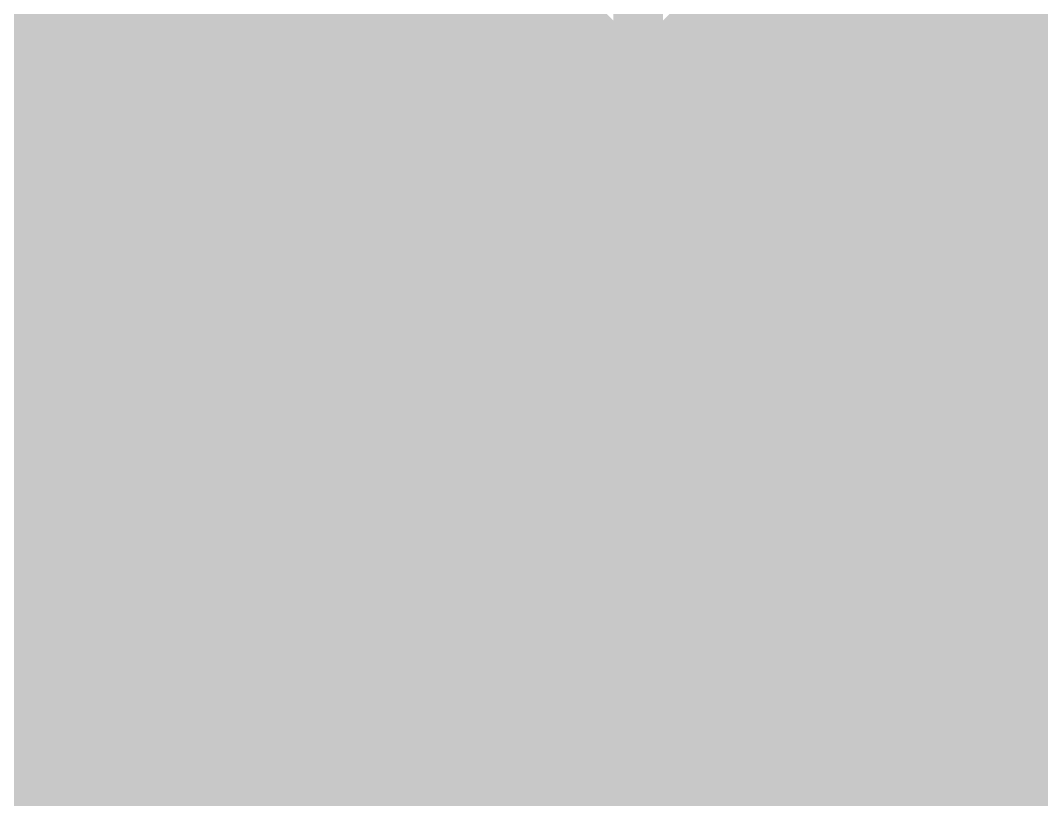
# Model space of a CAD drawing. Extents: x -5 to 208, y -5 to 206.
# Drawn here: x 10.55 to 23.64, y 113.44 to 123.44 of the extents above; entities that cross this region are included whole.
import ezdxf

# ---------------------------------------------------------------- set-up
doc = ezdxf.new("R2010")
doc.units = 0
doc.header["$MEASUREMENT"] = 0
doc.layers.get('0').update_dxf_attribs({"linetype": 'CONTINUOUS'})
for name, color, linetype in [('22-301-0_BOT', 7, 'CONTINUOUS'), ('22-301-0_DRD', 7, 'CONTINUOUS'), ('22-301-0_IN1', 1, 'CONTINUOUS'), ('22-301-0_IN2', 4, 'CONTINUOUS'), ('22-301-0_SMT', 5, 'CONTINUOUS'), ('22-301-0_SST', 10, 'CONTINUOUS'), ('22-301-0_TOP', 14, 'CONTINUOUS'), ('THRUHOLE_TAP', 11, 'CONTINUOUS')]:
    doc.layers.add(name, color=color, linetype=linetype)

# ---------------------------------------------------------------- blocks, each defined once
blk = doc.blocks.new('ROUND_66')
at = {"const_width": 0.35052}
blk.add_lwpolyline([(-0.17526, 0, 1), (0.17526, 0, 1)], format="xyb", close=True, dxfattribs=at)
blk = doc.blocks.new('ROUND_69')
at = {"const_width": 0.35052}
blk.add_lwpolyline([(-0.17526, 0, 1), (0.17526, 0, 1)], format="xyb", close=True, dxfattribs=at)
blk = doc.blocks.new('RECTANGLE_6')
blk.add_solid([(0.4826, 0.4064), (0.4826, -0.4064), (-0.4826, 0.4064), (-0.4826, -0.4064)])
blk = doc.blocks.new('RECTANGLE_51')
blk.add_solid([(0.635, 0.3429), (0.635, -0.3429), (-0.635, 0.3429), (-0.635, -0.3429)])
blk = doc.blocks.new('ROUND_74')
at = {"const_width": 0.10033}
blk.add_lwpolyline([(-0.050164, 0, 1), (0.050164, 0, 1)], format="xyb", close=True, dxfattribs=at)

msp = doc.modelspace()

# ---------------------------------------------------------------- linework, layer by layer
at = {"layer": '22-301-0_BOT', "const_width": 0.254}
for points in [[(15.875, 143.1163), (15.875, 107.442)], [(15.6464, 142.8369), (15.6464, 107.442)], [(15.4178, 142.6464), (15.4178, 107.442)], [(11.303, 140.0683), (11.303, 112.4585)], [(11.5316, 140.0683), (11.5316, 112.4585)], [(11.7602, 140.06576), (11.7602, 112.4585)], [(12.2174, 140.06576), (12.2174, 112.4585)], [(12.446, 140.16736), (12.446, 112.4585)], [(11.9888, 140.03528), (11.9888, 112.4585)], [(16.1036, 138.38936), (16.1036, 107.442)], [(17.4752, 138.45794), (17.4752, 107.442)], [(16.3322, 138.19632), (16.3322, 107.442)], [(16.5608, 138.10488), (16.5608, 107.442)], [(17.018, 138.11758), (17.018, 107.442)], [(17.2466, 138.22934), (17.2466, 107.442)], [(16.7894, 138.07948), (16.7894, 107.442)], [(11.0744, 129.75336), (11.0744, 112.4585)], [(10.6172, 129.46888), (10.6172, 112.4585)], [(10.8458, 129.56032), (10.8458, 112.4585)], [(15.1892, 128.34112), (15.1892, 107.442)], [(14.9606, 127.91948), (14.9606, 107.442)], [(14.2748, 127.67056), (14.2748, 111.90732)], [(14.5034, 127.68072), (14.5034, 107.442)], [(14.732, 127.75438), (14.732, 107.442)], [(14.0462, 127.02794), (14.0462, 112.26038)], [(12.6746, 126.95936), (12.6746, 112.4585)], [(12.9032, 126.76632), (12.9032, 112.4585)], [(13.8176, 126.79934), (13.8176, 112.41278)], [(13.1318, 126.67488), (13.1318, 112.4585)], [(13.3604, 126.64948), (13.3604, 112.4839)], [(13.589, 126.68758), (13.589, 112.48136)], [(17.67332, 123.4948), (-3.556, 123.4948)], [(17.7038, 123.4313), (17.7038, 107.442)], [(17.81556, 123.2662), (-3.556, 123.2662)], [(17.9324, 123.1519), (17.9324, 107.442)], [(18.12544, 123.0376), (-3.556, 123.0376)], [(18.161, 123.02236), (18.161, 107.442)], [(18.3896, 122.97156), (18.3896, 107.442)], [(18.6182, 122.98172), (18.6182, 107.442)], [(23.89632, 122.9995), (18.69694, 122.9995)], [(18.8468, 122.9995), (18.8468, 107.442)], [(19.0754, 122.9995), (19.0754, 107.442)], [(19.304, 122.9995), (19.304, 107.442)], [(19.5326, 122.9995), (19.5326, 107.442)], [(19.7612, 122.9995), (19.7612, 107.442)], [(19.9898, 122.9995), (19.9898, 107.442)], [(20.2184, 122.9995), (20.2184, 107.442)], [(20.447, 122.9995), (20.447, 107.442)], [(20.6756, 122.9995), (20.6756, 107.442)], [(20.9042, 122.9995), (20.9042, 107.442)], [(21.1328, 122.9995), (21.1328, 107.442)], [(21.3614, 122.9995), (21.3614, 107.442)], [(21.59, 122.9995), (21.59, 107.442)], [(21.8186, 122.9995), (21.8186, 107.442)], [(22.0472, 122.9995), (22.0472, 107.442)], [(22.2758, 122.9995), (22.2758, 107.442)], [(22.5044, 122.9995), (22.5044, 107.442)], [(22.733, 122.9995), (22.733, 107.442)], [(22.9616, 122.9995), (22.9616, 107.442)], [(23.1902, 122.9995), (23.1902, 107.442)], [(23.4188, 122.9995), (23.4188, 107.442)], [(23.6474, 122.9995), (23.6474, 107.442)], [(26.2255, 122.809), (-3.556, 122.809)], [(26.2255, 122.5804), (-3.556, 122.5804)], [(26.2255, 122.3518), (-3.556, 122.3518)], [(26.2255, 122.1232), (-3.556, 122.1232)], [(26.2255, 121.8946), (-3.556, 121.8946)], [(26.2255, 121.666), (-3.556, 121.666)], [(26.2255, 121.4374), (-3.556, 121.4374)], [(26.2255, 121.2088), (-3.556, 121.2088)], [(26.2255, 120.9802), (-3.556, 120.9802)], [(26.2255, 120.7516), (-3.556, 120.7516)], [(26.2255, 120.523), (-3.556, 120.523)], [(26.2255, 120.2944), (-3.556, 120.2944)], [(26.2255, 120.0658), (-3.556, 120.0658)], [(26.2255, 119.8372), (-3.556, 119.8372)], [(26.2255, 119.6086), (-3.556, 119.6086)], [(26.2255, 119.38), (-3.556, 119.38)], [(26.2255, 119.1514), (-3.556, 119.1514)], [(26.2255, 118.9228), (-3.556, 118.9228)], [(26.2255, 118.6942), (-3.556, 118.6942)], [(26.2255, 118.4656), (-3.556, 118.4656)], [(26.2255, 118.237), (-3.556, 118.237)], [(26.2255, 118.0084), (-3.556, 118.0084)], [(26.2255, 117.7798), (-3.556, 117.7798)], [(26.2255, 117.5512), (-3.556, 117.5512)], [(26.2255, 117.3226), (-3.556, 117.3226)], [(26.2255, 117.094), (-3.556, 117.094)], [(26.2255, 116.8654), (-3.556, 116.8654)], [(26.2255, 116.6368), (-3.556, 116.6368)], [(26.2255, 116.4082), (-3.556, 116.4082)], [(26.2255, 116.1796), (-3.556, 116.1796)], [(26.2255, 115.951), (-3.556, 115.951)], [(26.2255, 115.7224), (-3.556, 115.7224)], [(26.2255, 115.4938), (-3.556, 115.4938)], [(26.2255, 115.2652), (-3.556, 115.2652)], [(26.2255, 115.0366), (-3.556, 115.0366)], [(26.2255, 114.808), (-3.556, 114.808)], [(26.2255, 114.5794), (-3.556, 114.5794)], [(26.2255, 114.3508), (-3.556, 114.3508)], [(26.2255, 114.1222), (-3.556, 114.1222)], [(26.2255, 113.8936), (-3.556, 113.8936)], [(26.2255, 113.665), (-3.556, 113.665)], [(26.2255, 113.4364), (-3.556, 113.4364)]]:
    msp.add_lwpolyline(points, dxfattribs=at)
for points in [[(17.60728, 123.825, 0.4142136), (18.4658, 122.96648)], [(18.4658, 122.96648, 0.068358), (18.69728, 122.99827)]]:
    msp.add_lwpolyline(points, format="xyb", dxfattribs=at)
at = {"layer": '22-301-0_DRD', "const_width": 0.254}
for points in [[(17.8308, 123.571), (18.2118, 123.19)], [(18.7198, 123.19), (19.1008, 123.571)], [(23.495, 123.571), (23.876, 123.19)], [(18.2118, 123.19), (18.7198, 123.19)], [(14.351, 121.285), (13.97, 120.904)], [(14.351, 121.285), (13.97, 120.904)], [(14.859, 121.285), (14.351, 121.285)], [(14.859, 121.285), (14.351, 121.285)], [(15.24, 120.904), (14.859, 121.285)], [(15.24, 120.904), (14.859, 121.285)], [(13.97, 120.904), (13.97, 120.396)], [(13.97, 120.904), (13.97, 120.396)], [(15.24, 120.396), (15.24, 120.904)], [(15.24, 120.396), (15.24, 120.904)], [(11.176, 120.65), (10.795, 120.269)], [(11.684, 120.65), (11.176, 120.65)], [(12.065, 120.269), (11.684, 120.65)], [(13.081, 120.65), (12.7, 120.269)], [(13.081, 120.65), (12.7, 120.269)], [(13.081, 120.65), (12.7, 120.269)], [(13.589, 120.65), (13.081, 120.65)], [(13.589, 120.65), (13.081, 120.65)], [(13.589, 120.65), (13.081, 120.65)], [(13.97, 120.269), (13.589, 120.65)], [(13.97, 120.269), (13.589, 120.65)], [(13.97, 120.269), (13.589, 120.65)], [(13.97, 120.396), (14.351, 120.015)], [(13.97, 120.396), (14.351, 120.015)], [(14.859, 120.015), (15.24, 120.396)], [(14.859, 120.015), (15.24, 120.396)], [(10.795, 120.269), (10.795, 119.761)], [(12.065, 119.761), (12.065, 120.269)], [(12.7, 120.269), (12.7, 119.761)], [(12.7, 120.269), (12.7, 119.761)], [(12.7, 120.269), (12.7, 119.761)], [(13.97, 119.761), (13.97, 120.269)], [(13.97, 119.761), (13.97, 120.269)], [(13.97, 119.761), (13.97, 120.269)], [(14.351, 120.015), (14.859, 120.015)], [(14.351, 120.015), (14.859, 120.015)], [(10.795, 119.761), (11.176, 119.38)], [(11.684, 119.38), (12.065, 119.761)], [(12.7, 119.761), (13.081, 119.38)], [(12.7, 119.761), (13.081, 119.38)], [(12.7, 119.761), (13.081, 119.38)], [(13.589, 119.38), (13.97, 119.761)], [(13.589, 119.38), (13.97, 119.761)], [(13.589, 119.38), (13.97, 119.761)], [(21.336, 119.634), (20.955, 119.253)], [(21.844, 119.634), (21.336, 119.634)], [(22.225, 119.253), (21.844, 119.634)], [(11.176, 119.38), (11.684, 119.38)], [(13.081, 119.38), (13.589, 119.38)], [(13.081, 119.38), (13.589, 119.38)], [(13.081, 119.38), (13.589, 119.38)], [(20.955, 119.253), (20.955, 118.745)], [(22.225, 118.745), (22.225, 119.253)], [(20.955, 118.745), (21.336, 118.364)], [(21.844, 118.364), (22.225, 118.745)], [(21.336, 118.364), (21.844, 118.364)], [(13.1572, 118.0338), (12.7762, 117.6528)], [(13.1572, 118.0338), (12.7762, 117.6528)], [(13.6652, 118.0338), (13.1572, 118.0338)], [(13.6652, 118.0338), (13.1572, 118.0338)], [(14.0462, 117.6528), (13.6652, 118.0338)], [(14.0462, 117.6528), (13.6652, 118.0338)], [(12.7762, 117.6528), (12.7762, 117.1448)], [(12.7762, 117.6528), (12.7762, 117.1448)], [(14.0462, 117.1448), (14.0462, 117.6528)], [(14.0462, 117.1448), (14.0462, 117.6528)], [(12.7762, 117.1448), (13.1572, 116.7638)], [(12.7762, 117.1448), (13.1572, 116.7638)], [(13.6652, 116.7638), (14.0462, 117.1448)], [(13.6652, 116.7638), (14.0462, 117.1448)], [(18.796, 116.84), (18.415, 116.459)], [(18.796, 116.84), (18.415, 116.459)], [(18.796, 116.84), (18.415, 116.459)], [(19.304, 116.84), (18.796, 116.84)], [(19.304, 116.84), (18.796, 116.84)], [(19.304, 116.84), (18.796, 116.84)], [(19.685, 116.459), (19.304, 116.84)], [(19.685, 116.459), (19.304, 116.84)], [(19.685, 116.459), (19.304, 116.84)], [(13.1572, 116.7638), (13.6652, 116.7638)], [(13.1572, 116.7638), (13.6652, 116.7638)], [(14.986, 116.459), (14.605, 116.078)], [(14.986, 116.459), (14.605, 116.078)], [(15.494, 116.459), (14.986, 116.459)], [(15.494, 116.459), (14.986, 116.459)], [(15.875, 116.078), (15.494, 116.459)], [(15.875, 116.078), (15.494, 116.459)], [(18.415, 116.459), (18.415, 115.951)], [(18.415, 116.459), (18.415, 115.951)], [(18.415, 116.459), (18.415, 115.951)], [(19.685, 115.951), (19.685, 116.459)], [(19.685, 115.951), (19.685, 116.459)], [(19.685, 115.951), (19.685, 116.459)], [(14.605, 116.078), (14.605, 115.57)], [(14.605, 116.078), (14.605, 115.57)], [(15.875, 115.57), (15.875, 116.078)], [(15.875, 115.57), (15.875, 116.078)], [(19.431, 116.078), (19.05, 115.697)], [(19.431, 116.078), (19.05, 115.697)], [(19.939, 116.078), (19.431, 116.078)], [(19.939, 116.078), (19.431, 116.078)], [(20.32, 115.697), (19.939, 116.078)], [(20.32, 115.697), (19.939, 116.078)], [(18.415, 115.951), (18.796, 115.57)], [(18.415, 115.951), (18.796, 115.57)], [(18.415, 115.951), (18.796, 115.57)], [(19.304, 115.57), (19.685, 115.951)], [(19.304, 115.57), (19.685, 115.951)], [(19.304, 115.57), (19.685, 115.951)], [(19.05, 115.697), (19.05, 115.189)], [(19.05, 115.697), (19.05, 115.189)], [(20.32, 115.189), (20.32, 115.697)], [(20.32, 115.189), (20.32, 115.697)], [(14.605, 115.57), (14.986, 115.189)], [(14.605, 115.57), (14.986, 115.189)], [(15.494, 115.189), (15.875, 115.57)], [(15.494, 115.189), (15.875, 115.57)], [(18.796, 115.57), (19.304, 115.57)], [(18.796, 115.57), (19.304, 115.57)], [(18.796, 115.57), (19.304, 115.57)], [(14.986, 115.189), (15.494, 115.189)], [(14.986, 115.189), (15.494, 115.189)], [(19.05, 115.189), (19.431, 114.808)], [(19.05, 115.189), (19.431, 114.808)], [(19.939, 114.808), (20.32, 115.189)], [(19.939, 114.808), (20.32, 115.189)], [(19.431, 114.808), (19.939, 114.808)], [(19.431, 114.808), (19.939, 114.808)]]:
    msp.add_lwpolyline(points, dxfattribs=at)
at = {"layer": '22-301-0_IN1', "const_width": 0.254}
for points in [[(11.176, 165.608), (11.176, 107.2642)], [(17.5768, 165.608), (17.5768, 107.2642)], [(19.177, 165.608), (19.177, 107.2642)], [(19.4056, 165.608), (19.4056, 107.2642)], [(19.6342, 165.608), (19.6342, 107.2642)], [(19.8628, 165.608), (19.8628, 107.2642)], [(20.0914, 165.608), (20.0914, 107.2642)], [(20.32, 165.608), (20.32, 107.2642)], [(20.5486, 165.608), (20.5486, 107.2642)], [(20.7772, 165.608), (20.7772, 107.2642)], [(21.0058, 165.608), (21.0058, 107.2642)], [(21.2344, 165.608), (21.2344, 107.2642)], [(21.463, 165.608), (21.463, 107.2642)], [(22.8346, 159.59074), (22.8346, 107.2642)], [(21.6916, 159.47136), (21.6916, 107.2642)], [(22.606, 159.32912), (22.606, 107.2642)], [(21.9202, 159.28594), (21.9202, 107.2642)], [(22.1488, 159.21736), (22.1488, 107.2642)], [(22.3774, 159.23006), (22.3774, 107.2642)], [(23.0632, 158.74238), (23.0632, 107.2642)], [(23.2918, 158.53664), (23.2918, 107.2642)], [(15.9766, 156.6799), (15.9766, 107.2642)], [(15.748, 143.26616), (15.748, 107.2642)], [(15.5194, 142.9639), (15.5194, 107.2642)], [(15.0622, 142.83182), (15.0622, 107.2642)], [(15.2908, 142.85214), (15.2908, 107.2642)], [(11.4046, 140.54582), (11.4046, 107.2642)], [(12.5476, 140.50518), (12.5476, 107.2642)], [(11.6332, 140.31468), (11.6332, 107.2642)], [(11.8618, 140.22578), (11.8618, 107.2642)], [(12.0904, 140.2207), (12.0904, 107.2642)], [(12.319, 140.29944), (12.319, 107.2642)], [(16.2052, 138.54938), (16.2052, 107.2642)], [(17.3482, 138.59002), (17.3482, 107.2642)], [(16.4338, 138.34364), (16.4338, 107.2642)], [(16.6624, 138.2649), (16.6624, 107.2642)], [(16.891, 138.26998), (16.891, 107.2642)], [(17.1196, 138.35888), (17.1196, 107.2642)], [(10.9474, 129.88036), (10.9474, 107.2642)], [(10.4902, 129.62636), (10.4902, 107.2642)], [(10.7188, 129.69494), (10.7188, 107.2642)], [(14.8336, 128.04394), (14.8336, 107.2642)], [(14.605, 127.89408), (14.605, 107.2642)], [(14.1478, 127.87376), (14.1478, 107.2642)], [(14.3764, 127.84328), (14.3764, 107.2642)], [(12.7762, 127.11938), (12.7762, 107.2642)], [(13.9192, 127.16002), (13.9192, 112.13592)], [(13.0048, 126.91364), (13.0048, 112.13592)], [(13.6906, 126.92888), (13.6906, 112.27308)], [(13.2334, 126.8349), (13.2334, 112.27308)], [(13.462, 126.83998), (13.462, 112.31372)], [(17.8054, 123.66244), (17.8054, 107.2642)], [(23.5204, 123.52274), (23.5204, 107.2642)], [(17.98574, 123.3424), (-2.54, 123.3424)], [(23.64994, 123.3424), (18.94332, 123.3424)], [(18.9484, 123.34494), (18.9484, 107.2642)], [(18.034, 123.29922), (18.034, 107.2642)], [(18.7198, 123.19508), (18.7198, 107.2642)], [(23.749, 123.26112), (23.749, 107.2642)], [(74.66076, 123.1138), (-2.54, 123.1138)], [(18.2626, 123.17476), (18.2626, 107.2642)], [(18.4912, 123.14428), (18.4912, 107.2642)], [(74.78522, 122.8852), (-2.54, 122.8852)], [(75.14844, 122.6566), (-2.54, 122.6566)], [(73.84288, 122.428), (-2.54, 122.428)], [(73.67524, 122.1994), (-2.54, 122.1994)], [(73.61682, 121.9708), (-2.54, 121.9708)], [(73.63714, 121.7422), (-2.54, 121.7422)], [(73.7489, 121.5136), (-2.54, 121.5136)], [(74.05116, 121.285), (-2.54, 121.285)], [(79.883, 121.0564), (-2.54, 121.0564)], [(79.883, 120.8278), (-2.54, 120.8278)], [(79.883, 120.5992), (-2.54, 120.5992)], [(79.883, 120.3706), (-2.54, 120.3706)], [(79.883, 120.142), (-2.54, 120.142)], [(71.33336, 119.9134), (-2.54, 119.9134)], [(71.14794, 119.6848), (-2.54, 119.6848)], [(71.07936, 119.4562), (-2.54, 119.4562)], [(71.09206, 119.2276), (-2.54, 119.2276)], [(71.19112, 118.999), (-2.54, 118.999)], [(71.45274, 118.7704), (-2.54, 118.7704)], [(79.883, 118.5418), (-2.54, 118.5418)], [(79.883, 118.3132), (-2.54, 118.3132)], [(64.34074, 118.0846), (-2.54, 118.0846)], [(64.07912, 117.856), (-2.54, 117.856)], [(63.98006, 117.6274), (-2.54, 117.6274)], [(63.96736, 117.3988), (-2.54, 117.3988)], [(64.03594, 117.1702), (-2.54, 117.1702)], [(64.22136, 116.9416), (-2.54, 116.9416)], [(79.883, 116.713), (-2.54, 116.713)], [(79.883, 116.4844), (-2.54, 116.4844)], [(79.883, 116.2558), (-2.54, 116.2558)], [(79.883, 116.0272), (-2.54, 116.0272)], [(79.883, 115.7986), (-2.54, 115.7986)], [(71.51116, 115.57), (-2.54, 115.57)], [(71.2089, 115.3414), (-2.54, 115.3414)], [(71.09714, 115.1128), (-2.54, 115.1128)], [(71.07682, 114.8842), (-2.54, 114.8842)], [(71.13524, 114.6556), (-2.54, 114.6556)], [(67.32016, 114.427), (-2.54, 114.427)], [(67.0179, 114.1984), (-2.54, 114.1984)], [(66.90614, 113.9698), (-2.54, 113.9698)], [(66.88582, 113.7412), (-2.54, 113.7412)], [(66.94424, 113.5126), (-2.54, 113.5126)]]:
    msp.add_lwpolyline(points, dxfattribs=at)
for points in [[(17.78508, 123.825, 0.4142136), (18.4658, 123.14428)], [(18.4658, 123.14428, 0.4142136), (19.14652, 123.825)], [(23.44928, 123.825, 0.4142136), (24.13, 123.14428)]]:
    msp.add_lwpolyline(points, format="xyb", dxfattribs=at)
at = {"layer": '22-301-0_IN2', "const_width": 0.254}
for points in [[(11.176, 165.608), (11.176, 107.188)], [(15.9766, 156.6799), (15.9766, 107.188)], [(15.748, 143.26616), (15.748, 107.188)], [(15.5194, 142.9639), (15.5194, 107.188)], [(15.0622, 142.83182), (15.0622, 107.188)], [(15.2908, 142.85214), (15.2908, 107.188)], [(11.4046, 140.54582), (11.4046, 107.188)], [(12.5476, 140.50518), (12.5476, 107.188)], [(11.6332, 140.31468), (11.6332, 107.188)], [(11.8618, 140.22578), (11.8618, 107.188)], [(12.0904, 140.2207), (12.0904, 107.188)], [(12.319, 140.29944), (12.319, 107.188)], [(19.177, 138.8618), (19.177, 107.188)], [(19.4056, 138.8618), (19.4056, 107.188)], [(19.6342, 138.8618), (19.6342, 107.188)], [(19.8628, 138.8618), (19.8628, 107.188)], [(20.0914, 138.8618), (20.0914, 107.188)], [(20.32, 138.8618), (20.32, 107.188)], [(20.5486, 138.8618), (20.5486, 107.188)], [(20.7772, 138.8618), (20.7772, 107.188)], [(21.0058, 138.8618), (21.0058, 107.188)], [(21.2344, 138.8618), (21.2344, 107.188)], [(21.463, 138.8618), (21.463, 107.188)], [(21.6916, 138.8618), (21.6916, 107.188)], [(21.9202, 138.8618), (21.9202, 107.188)], [(22.1488, 138.8618), (22.1488, 107.188)], [(22.3774, 138.8618), (22.3774, 107.188)], [(22.606, 138.8618), (22.606, 107.188)], [(22.8346, 138.8618), (22.8346, 107.188)], [(23.0632, 138.8618), (23.0632, 107.188)], [(23.2918, 138.8618), (23.2918, 107.188)], [(16.2052, 138.54938), (16.2052, 107.188)], [(17.3482, 138.4808), (17.3482, 107.188)], [(17.5768, 138.4808), (17.5768, 107.188)], [(16.4338, 138.34364), (16.4338, 107.188)], [(16.6624, 138.2649), (16.6624, 107.188)], [(16.891, 138.26998), (16.891, 107.188)], [(17.1196, 138.35888), (17.1196, 107.188)], [(10.9474, 129.88036), (10.9474, 107.188)], [(10.4902, 129.62636), (10.4902, 107.188)], [(10.7188, 129.69494), (10.7188, 107.188)], [(14.8336, 128.04394), (14.8336, 107.188)], [(14.605, 127.89408), (14.605, 107.188)], [(14.1478, 127.87376), (14.1478, 107.188)], [(14.3764, 127.84328), (14.3764, 107.188)], [(12.7762, 127.11938), (12.7762, 107.188)], [(13.9192, 127.16002), (13.9192, 112.13592)], [(13.0048, 126.91364), (13.0048, 112.13592)], [(13.6906, 126.92888), (13.6906, 112.27308)], [(13.2334, 126.8349), (13.2334, 112.27308)], [(13.462, 126.83998), (13.462, 112.31372)], [(17.8054, 123.66244), (17.8054, 107.188)], [(17.87144, 123.4948), (-2.54, 123.4948)], [(23.53564, 123.4948), (19.06016, 123.4948)], [(23.5204, 123.52274), (23.5204, 107.188)], [(18.9484, 123.34494), (18.9484, 107.188)], [(18.07718, 123.2662), (-2.54, 123.2662)], [(18.034, 123.29922), (18.034, 107.188)], [(18.7198, 123.19508), (18.7198, 107.188)], [(23.74138, 123.2662), (18.85188, 123.2662)], [(23.749, 123.26112), (23.749, 107.188)], [(18.2626, 123.17476), (18.2626, 107.188)], [(18.4912, 123.14428), (18.4912, 107.188)], [(55.753, 123.0376), (-2.54, 123.0376)], [(55.753, 122.809), (-2.54, 122.809)], [(55.753, 122.5804), (-2.54, 122.5804)], [(55.753, 122.3518), (-2.54, 122.3518)], [(55.753, 122.1232), (-2.54, 122.1232)], [(55.753, 121.8946), (-2.54, 121.8946)], [(55.753, 121.666), (-2.54, 121.666)], [(55.753, 121.4374), (-2.54, 121.4374)], [(55.753, 121.2088), (-2.54, 121.2088)], [(55.753, 120.9802), (-2.54, 120.9802)], [(55.753, 120.7516), (-2.54, 120.7516)], [(55.753, 120.523), (-2.54, 120.523)], [(55.753, 120.2944), (-2.54, 120.2944)], [(55.753, 120.0658), (-2.54, 120.0658)], [(55.753, 119.8372), (-2.54, 119.8372)], [(55.753, 119.6086), (-2.54, 119.6086)], [(55.753, 119.38), (-2.54, 119.38)], [(55.753, 119.1514), (-2.54, 119.1514)], [(55.753, 118.9228), (-2.54, 118.9228)], [(55.753, 118.6942), (-2.54, 118.6942)], [(55.753, 118.4656), (-2.54, 118.4656)], [(55.753, 118.237), (-2.54, 118.237)], [(55.753, 118.0084), (-2.54, 118.0084)], [(55.753, 117.7798), (-2.54, 117.7798)], [(56.49214, 117.5512), (-2.54, 117.5512)], [(63.98006, 117.3226), (-2.54, 117.3226)], [(64.07912, 117.094), (-2.54, 117.094)], [(64.34074, 116.8654), (-2.54, 116.8654)], [(80.264, 116.6368), (-2.54, 116.6368)], [(80.264, 116.4082), (-2.54, 116.4082)], [(80.264, 116.1796), (-2.54, 116.1796)], [(80.264, 115.951), (-2.54, 115.951)], [(80.264, 115.7224), (-2.54, 115.7224)], [(71.36638, 115.4938), (-2.54, 115.4938)], [(71.16064, 115.2652), (-2.54, 115.2652)], [(71.0819, 115.0366), (-2.54, 115.0366)], [(71.08698, 114.808), (-2.54, 114.808)], [(71.17588, 114.5794), (-2.54, 114.5794)], [(67.17538, 114.3508), (-2.54, 114.3508)], [(66.96964, 114.1222), (-2.54, 114.1222)], [(66.8909, 113.8936), (-2.54, 113.8936)], [(66.89598, 113.665), (-2.54, 113.665)], [(66.98488, 113.4364), (-2.54, 113.4364)]]:
    msp.add_lwpolyline(points, dxfattribs=at)
for points in [[(17.78508, 123.825, 0.4142136), (18.4658, 123.14428)], [(18.4658, 123.14428, 0.4142136), (19.14652, 123.825)], [(23.44928, 123.825, 0.4142136), (24.13, 123.14428)]]:
    msp.add_lwpolyline(points, format="xyb", dxfattribs=at)
at = {"layer": '22-301-0_SST', "const_width": 0.1524}
for points in [[(14.76248, 123.40082), (14.76248, 123.8758), (15.44066, 123.63704), (15.44066, 123.5202), (14.42466, 123.5202)], [(10.6045, 123.3805), (10.6045, 120.4595), (12.2428, 120.4595), (12.2428, 123.3805), (10.6045, 123.3805)], [(12.5095, 123.3805), (12.5095, 120.4595), (14.1478, 120.4595), (14.1478, 123.3805), (12.5095, 123.3805)], [(19.2278, 123.19), (19.4564, 123.19), (19.4564, 120.015), (14.9098, 120.015), (14.9098, 123.19), (19.2278, 123.19)], [(24.9428, 123.19), (25.1714, 123.19), (25.1714, 120.015), (20.6248, 120.015), (20.6248, 123.19), (24.9428, 123.19)], [(11.98118, 119.53494), (12.33678, 119.53494), (12.45616, 119.70512), (12.45616, 119.87276), (12.33678, 120.04294), (11.98118, 120.04294), (11.98118, 119.02694)], [(13.2334, 119.53494), (13.29436, 119.70512), (13.29436, 119.87276), (13.2334, 120.04294), (12.8778, 120.04294), (12.81938, 119.87276), (12.81938, 119.70512), (12.8778, 119.53494), (13.2334, 119.53494), (13.29436, 119.36476), (13.29436, 119.19712), (13.2334, 119.02694), (12.8778, 119.02694), (12.81938, 119.19712), (12.81938, 119.36476), (12.8778, 119.53494)], [(14.13256, 119.36476), (13.65758, 119.36476), (13.8938, 120.04294), (14.01318, 120.04294), (14.01318, 119.02694)], [(14.4145, 119.5705), (14.4145, 116.6495), (16.0528, 116.6495), (16.0528, 119.5705), (14.4145, 119.5705)], [(16.3195, 119.5705), (16.3195, 116.6495), (17.9578, 116.6495), (17.9578, 119.5705), (16.3195, 119.5705)], [(18.2245, 119.5705), (18.2245, 116.6495), (19.8628, 116.6495), (19.8628, 119.5705), (18.2245, 119.5705)], [(12.27836, 119.53494), (12.45616, 119.02694)], [(20.9804, 118.92534), (20.9804, 118.56974), (21.15058, 118.45036), (21.32076, 118.45036), (21.4884, 118.56974), (21.4884, 118.92534), (20.4724, 118.92534)], [(20.9804, 118.62816), (20.4724, 118.45036)], [(23.9014, 118.29034), (23.9014, 117.93474), (24.07158, 117.81536), (24.24176, 117.81536), (24.4094, 117.93474), (24.4094, 118.29034), (23.3934, 118.29034)], [(13.14958, 117.68836), (12.9794, 117.74932), (12.9794, 118.10492), (13.14958, 118.16334), (13.82776, 118.16334), (13.9954, 118.10492), (13.9954, 117.74932), (13.82776, 117.68836)], [(20.9804, 117.67312), (21.15058, 117.61216), (21.32076, 117.61216), (21.4884, 117.67312), (21.4884, 118.02872), (21.32076, 118.08714), (21.15058, 118.08714), (20.9804, 118.02872), (20.9804, 117.67312), (20.81276, 117.61216), (20.64258, 117.61216), (20.4724, 117.67312), (20.4724, 118.02872), (20.64258, 118.08714), (20.81276, 118.08714), (20.9804, 118.02872)], [(23.9014, 117.99316), (23.3934, 117.81536)], [(23.9014, 117.03812), (24.07158, 116.97716), (24.24176, 116.97716), (24.4094, 117.03812), (24.4094, 117.39372), (24.24176, 117.45214), (24.07158, 117.45214), (23.9014, 117.39372), (23.9014, 117.03812), (23.73376, 116.97716), (23.56358, 116.97716), (23.3934, 117.03812), (23.3934, 117.39372), (23.56358, 117.45214), (23.73376, 117.45214), (23.9014, 117.39372)], [(13.14958, 117.32514), (12.9794, 117.26672), (12.9794, 116.91112), (13.14958, 116.85016), (13.4874, 116.85016), (13.65758, 116.96954), (13.65758, 117.32514), (13.9954, 117.32514), (13.9954, 116.85016)], [(20.4724, 117.12956), (21.4884, 116.77396), (21.4884, 117.24894)], [(23.56358, 116.61394), (23.3934, 116.49456), (23.3934, 116.25834), (23.56358, 116.13896), (23.73376, 116.13896), (24.07158, 116.37772), (24.4094, 116.13896), (24.4094, 116.61394)], [(13.14958, 116.48694), (12.9794, 116.36756), (12.9794, 116.13134), (13.14958, 116.01196), (13.31976, 116.01196), (13.65758, 116.25072), (13.9954, 116.01196), (13.9954, 116.48694)], [(16.04518, 115.97894), (16.40078, 115.97894), (16.52016, 116.14912), (16.52016, 116.31676), (16.40078, 116.48694), (16.04518, 116.48694), (16.04518, 115.47094)], [(17.2974, 115.97894), (17.35836, 116.14912), (17.35836, 116.31676), (17.2974, 116.48694), (16.9418, 116.48694), (16.88338, 116.31676), (16.88338, 116.14912), (16.9418, 115.97894), (17.2974, 115.97894), (17.35836, 115.80876), (17.35836, 115.64112), (17.2974, 115.47094), (16.9418, 115.47094), (16.88338, 115.64112), (16.88338, 115.80876), (16.9418, 115.97894)], [(17.78, 115.97894), (18.1356, 115.97894), (18.19656, 115.80876), (18.19656, 115.64112), (18.1356, 115.47094), (17.78, 115.47094), (17.72158, 115.64112), (17.72158, 115.80876), (17.9578, 116.48694)], [(16.34236, 115.97894), (16.52016, 115.47094)], [(23.3045, 115.7605), (23.3045, 112.8395), (24.9428, 112.8395), (24.9428, 115.7605), (23.3045, 115.7605)], [(13.4874, 115.11534), (13.4874, 114.75974), (13.65758, 114.64036), (13.82776, 114.64036), (13.9954, 114.75974), (13.9954, 115.11534), (12.9794, 115.11534)], [(14.4145, 115.1255), (14.4145, 112.2045), (16.0528, 112.2045), (16.0528, 115.1255), (14.4145, 115.1255)], [(18.6055, 112.2045), (18.6055, 115.1255), (16.9672, 115.1255), (16.9672, 112.2045), (18.6055, 112.2045)], [(20.5105, 112.2045), (20.5105, 115.1255), (18.8722, 115.1255), (18.8722, 112.2045), (20.5105, 112.2045)], [(21.18106, 114.6683), (21.01342, 114.72926), (21.01342, 115.08486), (21.18106, 115.14328), (21.85924, 115.14328), (22.02942, 115.08486), (22.02942, 114.72926), (21.85924, 114.6683)], [(13.4874, 114.81816), (12.9794, 114.64036)], [(12.9794, 113.92154), (12.9794, 114.15776)], [(12.9794, 114.04092), (13.9954, 114.04092), (13.82776, 114.15776)], [(21.01342, 113.94948), (21.01342, 114.1857)], [(21.01342, 114.06886), (22.02942, 114.06886), (21.85924, 114.1857)], [(13.4874, 113.49736), (13.4874, 113.14176), (13.31976, 113.08334), (13.14958, 113.08334), (12.9794, 113.14176), (12.9794, 113.49736), (13.14958, 113.55832), (13.31976, 113.55832), (13.9954, 113.31956)], [(21.01342, 113.40846), (21.18106, 113.5253), (21.35124, 113.58626), (21.68906, 113.58626), (21.85924, 113.5253), (22.02942, 113.40846), (22.02942, 113.28908), (21.85924, 113.1697), (21.68906, 113.11128), (21.35124, 113.11128), (21.18106, 113.1697), (21.01342, 113.28908), (21.01342, 113.40846)]]:
    msp.add_lwpolyline(points, dxfattribs=at)
at = {"layer": '22-301-0_TOP'}
for points, const_width in [([(23.2156, 129.5908), (23.2156, 109.1692)], 0.254), ([(18.4658, 122.555), (18.4658, 122.6312), (16.51, 124.587), (16.51, 125.0188)], 0.635), ([(21.59, 122.555), (21.59, 123.444), (22.225, 124.079), (22.225, 125.0188)], 0.635), ([(13.335, 124.3838), (13.335, 122.6312)], 0.635), ([(22.987, 124.2822), (22.987, 109.1692)], 0.254), ([(23.4442, 124.2822), (23.4442, 123.2281)], 0.254), ([(18.4658, 122.555), (18.4658, 122.6312), (18.4658, 123.825)], 0.635), ([(22.7584, 123.7107), (22.7584, 109.1692)], 0.254), ([(22.67458, 123.61418), (22.2885, 123.2281)], 0.254), ([(23.4823, 123.61672), (23.4823, 123.2281)], 0.254), ([(22.5298, 123.46686), (22.5298, 123.2281)], 0.254), ([(23.4823, 123.3424), (22.4028, 123.3424)], 0.254), ([(22.5552, 123.2281), (22.2885, 123.2281)], 0.254), ([(22.5552, 123.2281), (22.5552, 122.2629)], 0.254), ([(23.2156, 123.2281), (23.2156, 121.8819)], 0.254), ([(23.4823, 123.2281), (23.2156, 123.2281)], 0.254), ([(23.2156, 123.1138), (22.5552, 123.1138)], 0.254), ([(13.335, 122.6312), (11.43, 122.6312)], 0.635), ([(13.335, 122.6312), (15.7988, 122.6312), (15.875, 122.555)], 0.635), ([(23.2156, 122.8852), (22.5552, 122.8852)], 0.254), ([(23.2156, 122.6566), (22.5552, 122.6566)], 0.254), ([(23.2156, 122.428), (22.5552, 122.428)], 0.254), ([(22.5552, 122.2629), (22.5552, 121.8819)], 0.254), ([(23.2156, 122.1994), (22.5552, 122.1994)], 0.254), ([(12.2428, 121.9835), (12.2428, 110.76178)], 0.254), ([(12.5222, 121.9835), (12.2428, 121.9835)], 0.254), ([(12.2428, 121.9835), (12.2428, 121.9454)], 0.254), ([(12.5222, 121.9708), (12.2428, 121.9708)], 0.254), ([(12.2428, 121.8946), (12.2428, 120.4722)], 0.254), ([(12.4714, 121.9835), (12.4714, 110.76178)], 0.254), ([(12.5222, 121.9835), (12.5222, 121.9454)], 0.254), ([(12.5222, 121.9454), (12.5222, 121.8946)], 0.254), ([(12.5222, 121.8946), (12.5222, 120.4722)], 0.254), ([(14.9098, 121.9835), (14.1478, 121.9835)], 0.254), ([(14.1478, 121.9835), (14.1478, 121.9454)], 0.254), ([(14.9098, 121.9708), (14.1478, 121.9708)], 0.254), ([(14.1478, 121.9454), (14.1478, 121.8946)], 0.254), ([(14.1478, 121.8946), (14.1478, 120.4722)], 0.254), ([(14.3002, 121.9835), (14.3002, 112.2807)], 0.254), ([(14.5288, 121.9835), (14.5288, 119.5578)], 0.254), ([(14.7574, 121.9835), (14.7574, 119.5578)], 0.254), ([(14.9098, 121.9835), (14.9098, 121.8819)], 0.254), ([(14.9098, 121.8819), (14.9098, 121.3231)], 0.254), ([(23.2156, 121.9708), (22.5552, 121.9708)], 0.254), ([(22.5552, 121.8819), (22.5552, 121.3231)], 0.254), ([(25.146, 121.8819), (23.2156, 121.8819)], 0.254), ([(23.4442, 121.8819), (23.4442, 121.3231)], 0.254), ([(23.6728, 121.8819), (23.6728, 121.3231)], 0.254), ([(12.5222, 121.7422), (12.2428, 121.7422)], 0.254), ([(14.9098, 121.7422), (14.1478, 121.7422)], 0.254), ([(17.145, 118.8212), (17.145, 121.158), (16.7132, 121.5898), (15.875, 121.5898)], 0.635), ([(18.4658, 120.65), (19.558, 120.65), (20.4978, 121.5898), (21.59, 121.5898)], 0.635), ([(26.56586, 121.7422), (22.5552, 121.7422)], 0.254), ([(12.5222, 121.5136), (12.2428, 121.5136)], 0.254), ([(14.9098, 121.5136), (14.1478, 121.5136)], 0.254), ([(26.79446, 121.5136), (22.5552, 121.5136)], 0.254), ([(11.43, 120.015), (11.43, 121.2088)], 0.635), ([(13.335, 121.2088), (13.335, 120.015)], 0.635), ([(13.335, 121.2088), (13.335, 120.015)], 0.635), ([(13.335, 121.2088), (13.335, 120.015)], 0.635), ([(12.5222, 121.285), (12.2428, 121.285)], 0.254), ([(14.9098, 121.285), (14.1478, 121.285)], 0.254), ([(14.9098, 121.3231), (14.9098, 120.9167)], 0.254), ([(22.5552, 121.3231), (22.5552, 120.9167)], 0.254), ([(23.2156, 121.285), (22.5552, 121.285)], 0.254), ([(23.2156, 121.3231), (23.2156, 119.9769)], 0.254), ([(25.146, 121.3231), (23.2156, 121.3231)], 0.254), ([(11.43, 120.4722), (11.43, 121.2088)], 0.254), ([(12.2428, 121.2088), (11.43, 121.2088)], 0.254), ([(12.5222, 121.2088), (13.335, 121.2088)], 0.254), ([(13.335, 120.4722), (13.335, 121.2088)], 0.254), ([(14.1478, 121.2088), (13.335, 121.2088)], 0.254), ([(12.5222, 121.0564), (12.2428, 121.0564)], 0.254), ([(14.9098, 121.0564), (14.1478, 121.0564)], 0.254), ([(23.2156, 121.0564), (22.5552, 121.0564)], 0.254), ([(12.5222, 120.8278), (12.2428, 120.8278)], 0.254), ([(14.9098, 120.8278), (14.1478, 120.8278)], 0.254), ([(14.605, 120.65), (15.875, 120.65)], 0.635), ([(15.875, 120.65), (14.605, 120.65)], 0.635), ([(14.9098, 120.9167), (14.9098, 119.9769)], 0.254), ([(18.4658, 120.65), (19.05, 120.0658), (19.05, 118.8212)], 0.635), ([(21.59, 118.999), (21.59, 120.65)], 0.635), ([(22.5552, 120.9167), (22.5552, 119.9769)], 0.254), ([(23.2156, 120.8278), (22.5552, 120.8278)], 0.254), ([(20.6248, 120.79986), (20.02282, 120.19788)], 0.254), ([(20.6248, 120.79986), (20.6248, 119.9769)], 0.254), ([(12.5222, 120.5992), (12.2428, 120.5992)], 0.254), ([(14.9098, 120.5992), (14.1478, 120.5992)], 0.254), ([(14.9098, 120.65), (15.875, 120.65)], 0.254), ([(15.875, 119.9769), (15.875, 120.65)], 0.254), ([(20.6248, 120.5992), (20.4216, 120.5992)], 0.254), ([(20.4724, 120.64746), (20.4724, 115.1128)], 0.254), ([(20.6248, 120.65), (21.59, 120.65)], 0.254), ([(22.5552, 120.65), (21.59, 120.65)], 0.254), ([(21.59, 119.9769), (21.59, 120.65)], 0.254), ([(23.2156, 120.5992), (22.5552, 120.5992)], 0.254), ([(10.6807, 120.4722), (10.6807, 110.76178)], 0.254), ([(12.2428, 120.4722), (10.6807, 120.4722)], 0.254), ([(10.8712, 120.4722), (10.8712, 110.76178)], 0.254), ([(11.0998, 120.4722), (11.0998, 110.76178)], 0.254), ([(11.3284, 120.4722), (11.3284, 110.76178)], 0.254), ([(11.557, 120.4722), (11.557, 110.76178)], 0.254), ([(11.7856, 120.4722), (11.7856, 110.76178)], 0.254), ([(12.0142, 120.4722), (12.0142, 110.76178)], 0.254), ([(14.1478, 120.4722), (12.5222, 120.4722)], 0.254), ([(12.7, 120.4722), (12.7, 110.76178)], 0.254), ([(12.9286, 120.4722), (12.9286, 112.05464)], 0.254), ([(13.1572, 120.4722), (13.1572, 112.24006)], 0.254), ([(13.3858, 120.4722), (13.3858, 112.30864)], 0.254), ([(13.6144, 120.4722), (13.6144, 112.29594)], 0.254), ([(13.843, 120.4722), (13.843, 112.2807)], 0.254), ([(14.0716, 120.4722), (14.0716, 112.2807)], 0.254), ([(14.9098, 120.3706), (10.6807, 120.3706)], 0.254), ([(20.6248, 120.3706), (20.193, 120.3706)], 0.254), ([(20.2438, 120.41886), (20.2438, 115.1128)], 0.254), ([(23.2156, 120.3706), (22.5552, 120.3706)], 0.254), ([(20.0152, 120.19026), (20.0152, 115.1128)], 0.254), ([(14.9098, 120.142), (10.6807, 120.142)], 0.254), ([(19.7866, 120.04294), (19.7866, 119.5578)], 0.254), ([(20.6248, 120.142), (19.95932, 120.142)], 0.254), ([(23.2156, 120.142), (22.5552, 120.142)], 0.254), ([(16.4973, 119.9134), (10.6807, 119.9134)], 0.254), ([(16.4973, 119.9769), (14.9098, 119.9769)], 0.254), ([(14.986, 119.9769), (14.986, 119.5578)], 0.254), ([(15.2146, 119.9769), (15.2146, 119.5578)], 0.254), ([(15.4432, 119.9769), (15.4432, 119.5578)], 0.254), ([(15.6718, 119.9769), (15.6718, 119.5578)], 0.254), ([(15.9004, 119.9769), (15.9004, 119.5578)], 0.254), ([(16.129, 119.9769), (16.129, 119.4689)], 0.254), ([(16.3576, 119.9769), (16.3576, 119.5578)], 0.254), ([(16.4973, 119.9769), (16.4973, 119.5578)], 0.254), ([(19.6977, 120.01754), (19.6977, 119.5578)], 0.254), ([(23.4823, 119.9134), (19.6977, 119.9134)], 0.254), ([(22.5552, 119.9769), (20.6248, 119.9769)], 0.254), ([(20.701, 119.9769), (20.701, 109.99216)], 0.254), ([(20.9296, 119.9769), (20.9296, 109.76356)], 0.254), ([(21.1582, 119.9769), (21.1582, 111.09452)], 0.254), ([(21.3868, 119.9769), (21.3868, 111.09452)], 0.254), ([(21.6154, 119.9769), (21.6154, 111.09452)], 0.254), ([(21.844, 119.9769), (21.844, 111.09452)], 0.254), ([(22.0726, 119.9769), (22.0726, 111.09452)], 0.254), ([(22.3012, 119.9769), (22.3012, 109.1692)], 0.254), ([(22.5298, 119.9769), (22.5298, 109.1692)], 0.254), ([(23.4823, 119.9769), (23.2156, 119.9769)], 0.254), ([(23.4442, 119.9769), (23.4442, 115.7478)], 0.254), ([(23.4823, 119.9769), (23.4823, 115.7478)], 0.254), ([(16.4973, 119.6848), (10.6807, 119.6848)], 0.254), ([(23.4823, 119.6848), (19.6977, 119.6848)], 0.254), ([(16.0528, 119.5578), (14.4272, 119.5578)], 0.254), ([(14.4272, 119.5578), (14.4272, 118.1354)], 0.254), ([(16.0528, 119.5578), (16.0528, 119.4689)], 0.254), ([(16.4973, 119.5578), (16.3322, 119.5578)], 0.254), ([(16.3322, 119.5578), (16.3322, 119.4689)], 0.254), ([(19.8628, 119.5578), (19.6977, 119.5578)], 0.254), ([(19.8628, 119.5578), (19.8628, 118.1354)], 0.254), ([(14.4272, 119.4562), (10.6807, 119.4562)], 0.254), ([(16.3322, 119.4689), (16.0528, 119.4689)], 0.254), ([(16.3322, 119.4562), (16.0528, 119.4562)], 0.254), ([(23.4823, 119.4562), (19.8628, 119.4562)], 0.254), ([(14.4272, 119.2276), (10.6807, 119.2276)], 0.254), ([(23.4823, 119.2276), (19.8628, 119.2276)], 0.254), ([(14.4272, 118.999), (10.6807, 118.999)], 0.254), ([(17.145, 118.8212), (15.24, 118.8212)], 0.635), ([(23.4823, 118.999), (19.8628, 118.999)], 0.254), ([(14.4272, 118.7704), (10.6807, 118.7704)], 0.254), ([(17.145, 117.3988), (17.1958, 117.3988), (18.6182, 118.8212), (19.05, 118.8212)], 0.254), ([(23.4823, 118.7704), (19.8628, 118.7704)], 0.254), ([(14.4272, 118.5418), (10.6807, 118.5418)], 0.254), ([(23.4823, 118.5418), (19.8628, 118.5418)], 0.254), ([(14.4272, 118.3132), (10.6807, 118.3132)], 0.254), ([(23.4823, 118.3132), (19.8628, 118.3132)], 0.254), ([(14.4272, 118.0846), (10.6807, 118.0846)], 0.254), ([(14.4272, 118.1354), (14.4272, 118.0846)], 0.254), ([(14.4272, 118.0846), (14.4272, 116.6622)], 0.254), ([(16.0528, 118.1735), (16.0528, 118.1354)], 0.254), ([(16.3322, 118.1735), (16.0528, 118.1735)], 0.254), ([(16.0528, 118.1354), (16.0528, 118.0846)], 0.254), ([(16.3322, 118.0846), (16.0528, 118.0846)], 0.254), ([(16.0528, 118.0846), (16.0528, 116.6622)], 0.254), ([(16.129, 118.1735), (16.129, 113.6015)], 0.254), ([(16.3322, 118.1735), (16.3322, 118.1354)], 0.254), ([(16.3322, 118.1354), (16.3322, 118.0846)], 0.254), ([(16.3322, 118.0846), (16.3322, 116.6622)], 0.254), ([(19.8628, 118.1354), (19.8628, 118.0846)], 0.254), ([(19.8628, 118.0846), (19.8628, 116.6622)], 0.254), ([(23.4823, 118.0846), (19.8628, 118.0846)], 0.254), ([(14.4272, 117.856), (10.6807, 117.856)], 0.254), ([(16.3322, 117.856), (16.0528, 117.856)], 0.254), ([(23.4823, 117.856), (19.8628, 117.856)], 0.254), ([(18.2372, 117.7925), (17.9578, 117.5131)], 0.254), ([(18.1864, 117.7417), (18.1864, 115.1128)], 0.254), ([(18.2372, 117.7925), (18.2372, 116.6622)], 0.254), ([(14.4272, 117.6274), (10.6807, 117.6274)], 0.254), ([(15.24, 117.3988), (13.4112, 117.3988)], 0.635), ([(13.4112, 117.3988), (15.24, 117.3988)], 0.635), ([(16.3322, 117.6274), (16.0528, 117.6274)], 0.254), ([(18.2372, 117.6274), (18.06956, 117.6274)], 0.254), ([(19.05, 116.205), (19.05, 117.3988)], 0.635), ([(19.05, 117.3988), (19.05, 116.205)], 0.635), ([(19.05, 116.205), (19.05, 117.3988)], 0.635), ([(23.4823, 117.6274), (19.8628, 117.6274)], 0.254), ([(17.9578, 117.5131), (17.9578, 115.1128)], 0.254), ([(17.9578, 117.5131), (17.9578, 116.6622)], 0.254), ([(14.4272, 117.3988), (10.6807, 117.3988)], 0.254), ([(14.4272, 117.3988), (15.24, 117.3988)], 0.254), ([(15.24, 116.6622), (15.24, 117.3988)], 0.254), ([(16.0528, 117.3988), (15.24, 117.3988)], 0.254), ([(16.3322, 117.3988), (16.0528, 117.3988)], 0.254), ([(18.2372, 117.3988), (17.9578, 117.3988)], 0.254), ([(18.2372, 117.3988), (19.05, 117.3988)], 0.254), ([(19.05, 116.6622), (19.05, 117.3988)], 0.254), ([(19.8628, 117.3988), (19.05, 117.3988)], 0.254), ([(23.4823, 117.3988), (19.8628, 117.3988)], 0.254), ([(14.4272, 117.1702), (10.6807, 117.1702)], 0.254), ([(16.3322, 117.1702), (16.0528, 117.1702)], 0.254), ([(18.2372, 117.1702), (17.9578, 117.1702)], 0.254), ([(23.4823, 117.1702), (19.8628, 117.1702)], 0.254), ([(14.4272, 116.9416), (10.6807, 116.9416)], 0.254), ([(16.3322, 116.9416), (16.0528, 116.9416)], 0.254), ([(18.2372, 116.9416), (17.9578, 116.9416)], 0.254), ([(23.4823, 116.9416), (19.8628, 116.9416)], 0.254), ([(14.4272, 116.713), (10.6807, 116.713)], 0.254), ([(16.0528, 116.6622), (14.4272, 116.6622)], 0.254), ([(14.5288, 116.6622), (14.5288, 115.1128)], 0.254), ([(14.7574, 116.6622), (14.7574, 115.1128)], 0.254), ([(14.986, 116.6622), (14.986, 115.1128)], 0.254), ([(15.2146, 116.6622), (15.2146, 115.1128)], 0.254), ([(15.4432, 116.6622), (15.4432, 115.1128)], 0.254), ([(15.6718, 116.6622), (15.6718, 115.1128)], 0.254), ([(15.9004, 116.6622), (15.9004, 115.1128)], 0.254), ([(16.3322, 116.713), (16.0528, 116.713)], 0.254), ([(17.9578, 116.6622), (16.3322, 116.6622)], 0.254), ([(16.3576, 116.6622), (16.3576, 113.6015)], 0.254), ([(16.5862, 116.6622), (16.5862, 113.6015)], 0.254), ([(16.8148, 116.6622), (16.8148, 113.6015)], 0.254), ([(17.0434, 116.6622), (17.0434, 115.1128)], 0.254), ([(17.272, 116.6622), (17.272, 115.1128)], 0.254), ([(17.5006, 116.6622), (17.5006, 115.1128)], 0.254), ([(17.7292, 116.6622), (17.7292, 115.1128)], 0.254), ([(18.2372, 116.713), (17.9578, 116.713)], 0.254), ([(19.8628, 116.6622), (18.2372, 116.6622)], 0.254), ([(18.415, 116.6622), (18.415, 115.1128)], 0.254), ([(18.6436, 116.6622), (18.6436, 114.33556)], 0.254), ([(18.8722, 116.6622), (18.8722, 114.10696)], 0.254), ([(19.1008, 116.6622), (19.1008, 115.1128)], 0.254), ([(19.3294, 116.6622), (19.3294, 115.1128)], 0.254), ([(19.558, 116.6622), (19.558, 115.1128)], 0.254), ([(19.7866, 116.6622), (19.7866, 115.1128)], 0.254), ([(23.4823, 116.713), (19.8628, 116.713)], 0.254), ([(23.4823, 116.4844), (10.6807, 116.4844)], 0.254), ([(23.4823, 116.2558), (10.6807, 116.2558)], 0.254), ([(23.4823, 116.0272), (10.6807, 116.0272)], 0.254), ([(15.24, 115.824), (15.24, 114.3762)], 0.635), ([(15.24, 114.3762), (15.24, 115.824)], 0.635), ([(23.4823, 115.7986), (10.6807, 115.7986)], 0.254), ([(23.3172, 115.7478), (23.3172, 114.3254)], 0.254), ([(23.4823, 115.7478), (23.3172, 115.7478)], 0.254), ([(19.685, 114.3762), (19.685, 115.443)], 0.635), ([(19.685, 114.3762), (19.685, 115.443)], 0.635), ([(23.3172, 115.57), (10.6807, 115.57)], 0.254), ([(23.3172, 115.3414), (10.6807, 115.3414)], 0.254), ([(23.3172, 115.1128), (10.6807, 115.1128)], 0.254), ([(16.0528, 115.1128), (14.4272, 115.1128)], 0.254), ([(14.4272, 115.1128), (14.4272, 113.6904)], 0.254), ([(15.24, 115.1128), (15.24, 114.3762)], 0.254), ([(16.0528, 115.1128), (16.0528, 113.6904)], 0.254), ([(18.5928, 115.1128), (16.9672, 115.1128), (16.9672, 113.6904)], 0.254), ([(18.5928, 115.1128), (18.5928, 114.38636)], 0.254), ([(20.4978, 115.1128), (18.8722, 115.1128)], 0.254), ([(18.8722, 115.1128), (18.8722, 114.10696)], 0.254), ([(19.685, 115.1128), (19.685, 114.3762)], 0.254), ([(20.4978, 115.1128), (20.4978, 113.6904)], 0.254), ([(14.4272, 114.8842), (10.6807, 114.8842)], 0.254), ([(16.9672, 114.8842), (16.0528, 114.8842)], 0.254), ([(18.8722, 114.8842), (18.5928, 114.8842)], 0.254), ([(23.3172, 114.8842), (20.4978, 114.8842)], 0.254), ([(14.4272, 114.6556), (10.6807, 114.6556)], 0.254), ([(16.9672, 114.6556), (16.0528, 114.6556)], 0.254), ([(18.8722, 114.6556), (18.5928, 114.6556)], 0.254), ([(23.3172, 114.6556), (20.4978, 114.6556)], 0.254), ([(14.4272, 114.427), (10.6807, 114.427)], 0.254), ([(16.9672, 114.427), (16.0528, 114.427)], 0.254), ([(18.8722, 114.427), (18.5928, 114.427)], 0.254), ([(23.3172, 114.427), (20.4978, 114.427)], 0.254), ([(14.4272, 114.3762), (15.24, 114.3762)], 0.254), ([(16.0528, 114.3762), (15.24, 114.3762)], 0.254), ([(19.685, 112.9538), (19.3802, 112.9538), (17.9578, 114.3762), (17.78, 114.3762)], 0.254), ([(18.5928, 114.38636), (18.8722, 114.10696)], 0.254), ([(18.8722, 114.3762), (19.685, 114.3762)], 0.254), ([(20.4978, 114.3762), (19.685, 114.3762)], 0.254), ([(23.3172, 114.3254), (23.3172, 114.2746)], 0.254), ([(14.4272, 114.1984), (10.6807, 114.1984)], 0.254), ([(16.9672, 114.1984), (16.0528, 114.1984)], 0.254), ([(18.8722, 114.1984), (18.78076, 114.1984)], 0.254), ([(23.3172, 114.1984), (20.4978, 114.1984)], 0.254), ([(23.3172, 114.2746), (23.3172, 112.8522)], 0.254), ([(14.4272, 113.9698), (10.6807, 113.9698)], 0.254), ([(16.9672, 113.9698), (16.0528, 113.9698)], 0.254), ([(23.3172, 113.9698), (20.4978, 113.9698)], 0.254), ([(14.4272, 113.7412), (10.6807, 113.7412)], 0.254), ([(14.4272, 113.6904), (14.4272, 113.6396)], 0.254), ([(14.4272, 113.6396), (14.4272, 112.2807)], 0.254), ([(16.9672, 113.7412), (16.0528, 113.7412)], 0.254), ([(16.0528, 113.6904), (16.0528, 113.6396)], 0.254), ([(16.0528, 113.6396), (16.0528, 113.6015)], 0.254), ([(16.9672, 113.6904), (16.9672, 113.6396)], 0.254), ([(16.9672, 113.6396), (16.9672, 113.6015)], 0.254), ([(23.3172, 113.7412), (20.4978, 113.7412)], 0.254), ([(20.4978, 113.6904), (20.4978, 113.6396)], 0.254), ([(20.4978, 113.6396), (20.4978, 112.2172)], 0.254), ([(14.4272, 113.5126), (10.6807, 113.5126)], 0.254), ([(16.9672, 113.6015), (16.0528, 113.6015)], 0.254), ([(23.3172, 113.5126), (20.4978, 113.5126)], 0.254)]:
    msp.add_lwpolyline(points, dxfattribs=dict(at, const_width=const_width))
at = {"layer": '22-301-0_TOP', "const_width": 0.254}
msp.add_lwpolyline([(19.6977, 120.01754, 0.142963), (20.016, 120.192)], format="xyb", dxfattribs=at)
msp.add_lwpolyline([(19.6977, 120.01754, 0.142963), (20.016, 120.192)], format="xyb", dxfattribs=at)

# ---------------------------------------------------------------- block references
at = {"layer": '22-301-0_BOT'}
for p in [(14.605, 120.65), (11.43, 120.015), (13.335, 120.015), (21.59, 118.999), (13.4112, 117.3988), (19.05, 116.205), (15.24, 115.824), (19.685, 115.443)]:
    msp.add_blockref('ROUND_66', p, dxfattribs=at)
at = {"layer": '22-301-0_IN1'}
for p in [(14.605, 120.65), (11.43, 120.015), (13.335, 120.015), (21.59, 118.999), (13.4112, 117.3988), (19.05, 116.205), (15.24, 115.824), (19.685, 115.443)]:
    msp.add_blockref('ROUND_66', p, dxfattribs=at)
at = {"layer": '22-301-0_IN2'}
for p in [(14.605, 120.65), (11.43, 120.015), (13.335, 120.015), (21.59, 118.999), (13.4112, 117.3988), (19.05, 116.205), (15.24, 115.824), (19.685, 115.443)]:
    msp.add_blockref('ROUND_69', p, dxfattribs=at)
at = {"layer": '22-301-0_SMT'}
for name, p in [('RECTANGLE_6', (11.43, 122.6312)), ('RECTANGLE_6', (13.335, 122.6312)), ('RECTANGLE_51', (15.875, 122.555)), ('RECTANGLE_51', (18.4658, 122.555)), ('RECTANGLE_51', (21.59, 122.555)), ('RECTANGLE_51', (24.1808, 122.555)), ('RECTANGLE_51', (15.875, 121.5898)), ('RECTANGLE_51', (21.59, 121.5898)), ('RECTANGLE_6', (11.43, 121.2088)), ('RECTANGLE_6', (13.335, 121.2088)), ('RECTANGLE_51', (15.875, 120.65)), ('RECTANGLE_51', (18.4658, 120.65)), ('RECTANGLE_51', (21.59, 120.65)), ('RECTANGLE_51', (24.1808, 120.65)), ('RECTANGLE_6', (15.24, 118.8212)), ('RECTANGLE_6', (17.145, 118.8212)), ('RECTANGLE_6', (19.05, 118.8212)), ('RECTANGLE_6', (15.24, 117.3988)), ('RECTANGLE_6', (17.145, 117.3988)), ('RECTANGLE_6', (19.05, 117.3988)), ('RECTANGLE_6', (15.24, 114.3762)), ('RECTANGLE_6', (17.78, 114.3762)), ('RECTANGLE_6', (19.685, 114.3762))]:
    msp.add_blockref(name, p, dxfattribs=at)
at = {"layer": '22-301-0_TOP'}
for name, p in [('RECTANGLE_6', (11.43, 122.6312)), ('RECTANGLE_6', (13.335, 122.6312)), ('RECTANGLE_51', (15.875, 122.555)), ('RECTANGLE_51', (18.4658, 122.555)), ('RECTANGLE_51', (21.59, 122.555)), ('RECTANGLE_51', (24.1808, 122.555)), ('RECTANGLE_51', (15.875, 121.5898)), ('RECTANGLE_51', (21.59, 121.5898)), ('RECTANGLE_6', (11.43, 121.2088)), ('RECTANGLE_6', (13.335, 121.2088)), ('ROUND_66', (14.605, 120.65)), ('RECTANGLE_51', (15.875, 120.65)), ('RECTANGLE_51', (18.4658, 120.65)), ('RECTANGLE_51', (21.59, 120.65)), ('RECTANGLE_51', (24.1808, 120.65)), ('ROUND_66', (11.43, 120.015)), ('ROUND_66', (13.335, 120.015)), ('ROUND_66', (21.59, 118.999)), ('RECTANGLE_6', (15.24, 118.8212)), ('RECTANGLE_6', (17.145, 118.8212)), ('RECTANGLE_6', (19.05, 118.8212)), ('ROUND_66', (13.4112, 117.3988)), ('RECTANGLE_6', (15.24, 117.3988)), ('RECTANGLE_6', (17.145, 117.3988)), ('RECTANGLE_6', (19.05, 117.3988)), ('ROUND_66', (19.05, 116.205)), ('ROUND_66', (15.24, 115.824)), ('ROUND_66', (19.685, 115.443)), ('RECTANGLE_6', (15.24, 114.3762)), ('RECTANGLE_6', (17.78, 114.3762)), ('RECTANGLE_6', (19.685, 114.3762))]:
    msp.add_blockref(name, p, dxfattribs=at)
at = {"layer": 'THRUHOLE_TAP'}
for p in [(14.605, 120.65), (11.43, 120.015), (13.335, 120.015), (21.59, 118.999), (13.4112, 117.3988), (19.05, 116.205), (15.24, 115.824), (19.685, 115.443)]:
    msp.add_blockref('ROUND_74', p, dxfattribs=at)

doc.saveas('drawing.dxf')
